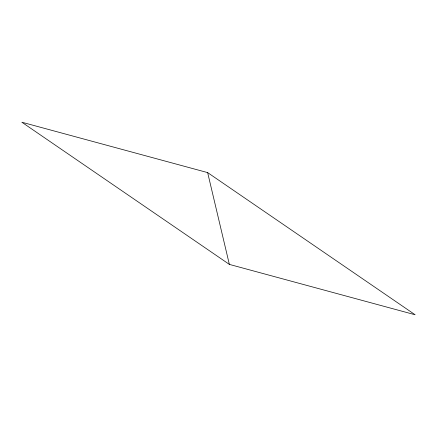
<?xml version="1.0" encoding="UTF-8"?>
<svg xmlns="http://www.w3.org/2000/svg" width="437" height="437" viewBox="0 0 437 437"><rect width="100%" height="100%" fill="white"/><g stroke="black" fill="none" stroke-linecap="round" stroke-linejoin="round"><path stroke-width="0.66" d="M207.641 172.604L21.85 122.223L229.359 264.396L415.15 314.777L207.641 172.604L229.359 264.396"/></g></svg>
